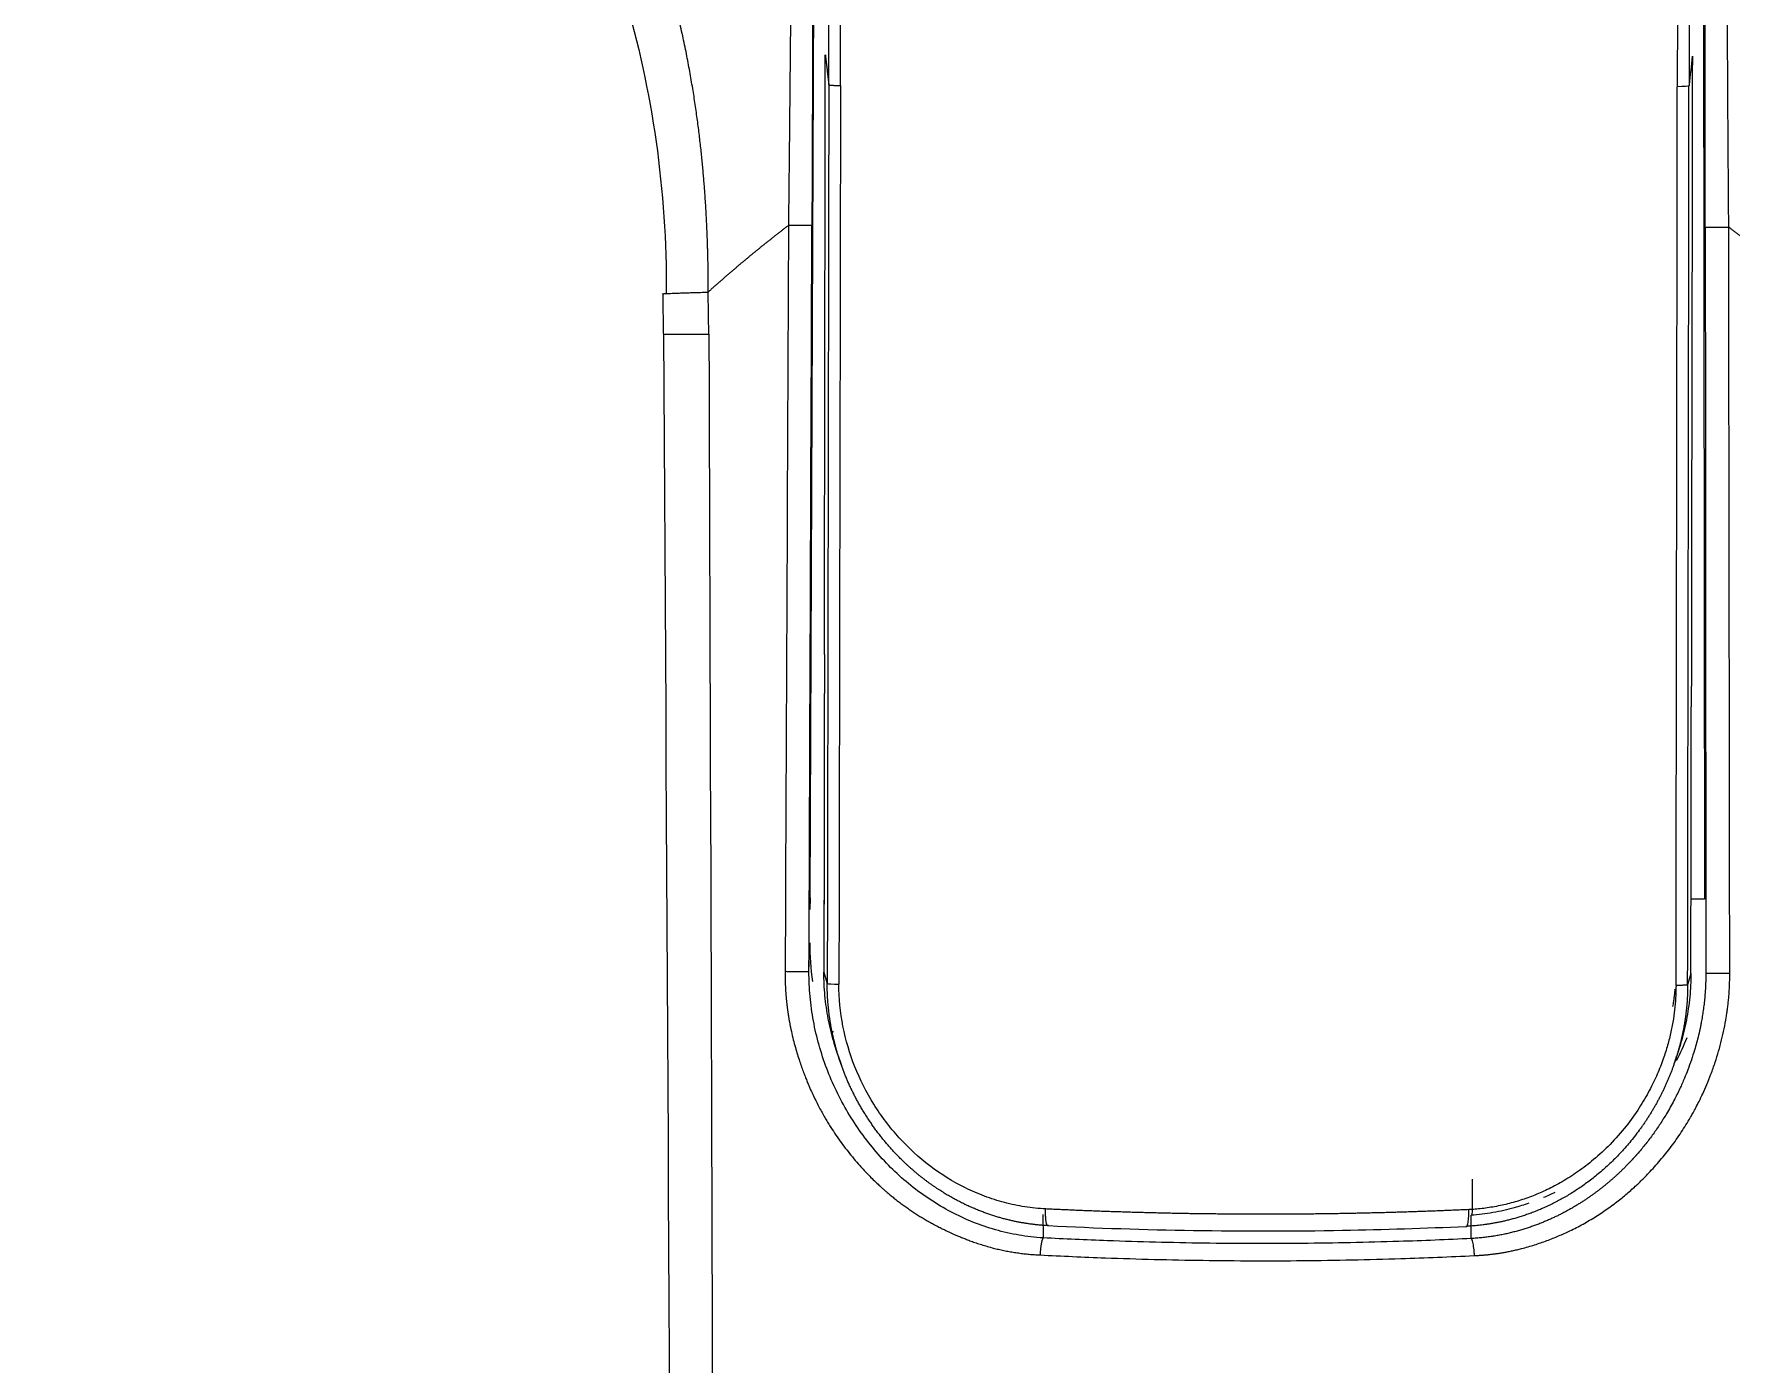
# Model space of a CAD drawing. Extents: x 16539 to 19738, y -91 to 2224.
# Drawn here: x 17531.32 to 17578.88, y 1009.35 to 1046.62 of the extents above; entities that cross this region are included whole.
import ezdxf

# ---------------------------------------------------------------- set-up
doc = ezdxf.new("R2010")
doc.units = 0
doc.header["$LTSCALE"] = 10
doc.header["$MEASUREMENT"] = 0
doc.layers.add('1', color=7, linetype='CONTINUOUS')

msp = doc.modelspace()

# ---------------------------------------------------------------- linework, layer by layer
at = {"layer": '1', "color": 7, "linetype": 'Continuous', "lineweight": 18}
for p, q in [((17553.076, 1022.422), (17553.185, 1049.601)), ((17578.113, 1049.562), (17578.137, 1022.383)), ((17553.076, 1022.422), (17553.067, 1022.088)), ((17578.137, 1022.383), (17577.762, 1022.384)), ((17553.459, 1020.395), (17553.459, 1020.295)), ((17553.459, 1020.334), (17553.545, 1020.044)), ((17553.545, 1020.044), (17553.553, 1020.019))]:
    msp.add_line(p, q, dxfattribs=at)
at = {"layer": '1', "color": 7, "linetype": 'Continuous', "lineweight": 13}
for p, q in [((17553.925, 1045.177), (17553.929, 1047.242)), ((17577.382, 1047.206), (17577.379, 1045.145)), ((17553.041, 1020.349), (17553.063, 1021.152)), ((17553.459, 1020.43), (17553.459, 1020.334)), ((17577.759, 1020.296), (17577.676, 1020.007)), ((17577.676, 1020.007), (17577.668, 1019.981)), ((17559.599, 1013.544), (17559.601, 1012.89)), ((17571.601, 1012.871), (17571.599, 1013.525))]:
    msp.add_line(p, q, dxfattribs=at)
at = {"layer": '1', "color": 7, "linetype": 'Continuous', "lineweight": 18}
for centre, start_param, end_param in [((17559.606, 1021.125), 4.709887, 4.869131), ((17571.606, 1021.106), 1.075821, 1.179976)]:
    msp.add_ellipse(centre, major_axis=(-0.011, -6.807), ratio=0.961257, start_param=start_param, end_param=end_param, dxfattribs=at)
for points, degree, knots in [([(17550.213, 1039.39), (17550.213, 1039.403), (17550.214, 1039.432), (17550.214, 1039.476), (17550.215, 1039.525), (17550.215, 1039.579), (17550.216, 1039.637), (17550.216, 1039.7), (17550.216, 1039.768), (17550.215, 1039.841), (17550.215, 1039.918), (17550.214, 1040), (17550.213, 1040.087), (17550.212, 1040.178), (17550.21, 1040.274), (17550.208, 1040.375), (17550.205, 1040.481), (17550.202, 1040.591), (17550.199, 1040.706), (17550.195, 1040.826), (17550.191, 1040.95), (17550.185, 1041.08), (17550.18, 1041.213), (17550.173, 1041.352), (17550.166, 1041.495), (17550.157, 1041.643), (17550.148, 1041.796), (17550.138, 1041.954), (17550.127, 1042.116), (17550.115, 1042.283), (17550.102, 1042.454), (17550.087, 1042.63), (17550.071, 1042.811), (17550.054, 1042.996), (17550.035, 1043.187), (17550.015, 1043.381), (17549.992, 1043.58), (17549.969, 1043.784), (17549.943, 1043.993), (17549.915, 1044.205), (17549.885, 1044.423), (17549.853, 1044.645), (17549.819, 1044.871), (17549.782, 1045.101), (17549.742, 1045.336), (17549.7, 1045.576), (17549.655, 1045.819), (17549.607, 1046.067), (17549.556, 1046.319), (17549.501, 1046.575), (17549.443, 1046.835), (17549.382, 1047.099), (17549.317, 1047.365), (17549.249, 1047.631), (17549.178, 1047.896), (17549.103, 1048.162), (17549.025, 1048.427), (17548.944, 1048.693), (17548.859, 1048.958), (17548.771, 1049.223), (17548.679, 1049.488), (17548.583, 1049.753), (17548.484, 1050.017), (17548.381, 1050.28), (17548.274, 1050.544), (17548.164, 1050.806), (17548.05, 1051.068), (17547.932, 1051.329), (17547.81, 1051.59), (17547.684, 1051.849), (17547.554, 1052.108), (17547.421, 1052.366), (17547.284, 1052.623), (17547.142, 1052.878), (17546.997, 1053.133), (17546.848, 1053.386), (17546.695, 1053.638), (17546.539, 1053.888), (17546.378, 1054.137), (17546.213, 1054.385), (17546.045, 1054.631), (17545.922, 1054.807), (17545.845, 1054.915), (17545.814, 1054.957), (17545.779, 1055.006), (17545.739, 1055.06), (17545.695, 1055.119), (17545.647, 1055.184), (17545.594, 1055.254), (17545.537, 1055.33), (17545.475, 1055.411), (17545.408, 1055.498), (17545.336, 1055.59), (17545.26, 1055.687), (17545.178, 1055.789), (17545.092, 1055.896), (17545.001, 1056.008), (17544.904, 1056.125), (17544.802, 1056.246), (17544.695, 1056.373), (17544.583, 1056.504), (17544.465, 1056.64), (17544.341, 1056.78), (17544.212, 1056.924), (17544.076, 1057.073), (17543.935, 1057.226), (17543.788, 1057.383), (17543.635, 1057.544), (17543.476, 1057.709), (17543.31, 1057.877), (17543.138, 1058.05), (17542.96, 1058.225), (17542.775, 1058.404), (17542.584, 1058.587), (17542.386, 1058.772), (17542.181, 1058.961), (17541.969, 1059.153), (17541.75, 1059.347), (17541.524, 1059.545), (17541.291, 1059.745), (17541.051, 1059.948), (17540.804, 1060.153), (17540.55, 1060.361), (17540.288, 1060.571), (17540.019, 1060.783), (17539.828, 1060.931), (17539.718, 1061.015), (17539.69, 1061.037), (17539.659, 1061.061), (17539.624, 1061.088), (17539.587, 1061.117), (17539.546, 1061.149), (17539.502, 1061.182), (17539.454, 1061.219), (17539.404, 1061.258), (17539.35, 1061.299), (17539.293, 1061.342), (17539.233, 1061.388), (17539.17, 1061.436), (17539.103, 1061.487), (17539.033, 1061.54), (17538.96, 1061.595), (17538.883, 1061.652), (17538.803, 1061.712), (17538.72, 1061.774), (17538.633, 1061.838), (17538.543, 1061.905), (17538.449, 1061.973), (17538.353, 1062.044), (17538.252, 1062.117), (17538.149, 1062.192), (17538.042, 1062.269), (17537.931, 1062.348), (17537.817, 1062.43), (17537.699, 1062.513), (17537.578, 1062.599), (17537.453, 1062.686), (17537.325, 1062.776), (17537.194, 1062.867), (17537.058, 1062.961), (17536.919, 1063.056), (17536.777, 1063.154), (17536.631, 1063.253), (17536.481, 1063.354), (17536.328, 1063.457), (17536.171, 1063.562), (17536.01, 1063.668), (17535.846, 1063.777), (17535.678, 1063.887), (17535.506, 1063.999), (17535.331, 1064.113), (17535.152, 1064.228), (17534.969, 1064.345), (17534.782, 1064.464), (17534.592, 1064.585), (17534.399, 1064.707), (17534.201, 1064.83), (17534, 1064.955), (17533.795, 1065.082), (17533.586, 1065.21), (17533.374, 1065.34), (17533.158, 1065.472), (17532.938, 1065.605), (17532.713, 1065.74), (17532.485, 1065.876), (17532.253, 1066.014), (17532.097, 1066.106), (17532.018, 1066.153)], 3, [0, 0, 0, 0, 0.001148, 0.002431, 0.00385, 0.005403, 0.007093, 0.008917, 0.010878, 0.012974, 0.015206, 0.017574, 0.02008, 0.022723, 0.025503, 0.02842, 0.031474, 0.034664, 0.03799, 0.041452, 0.04505, 0.048784, 0.052656, 0.056665, 0.060812, 0.065097, 0.06952, 0.074081, 0.078779, 0.083615, 0.088588, 0.093698, 0.098946, 0.104331, 0.109853, 0.115513, 0.121309, 0.127244, 0.133315, 0.139523, 0.145868, 0.152351, 0.15897, 0.165727, 0.17262, 0.17965, 0.186817, 0.194121, 0.201562, 0.20914, 0.216855, 0.224707, 0.232696, 0.24063, 0.248593, 0.256584, 0.264604, 0.272652, 0.280728, 0.288833, 0.296966, 0.305127, 0.313316, 0.321533, 0.329779, 0.338052, 0.346354, 0.354683, 0.363041, 0.371427, 0.379841, 0.388283, 0.396754, 0.405252, 0.413779, 0.422334, 0.430918, 0.439529, 0.44817, 0.456839, 0.465536, 0.474262, 0.475593, 0.47713, 0.478873, 0.480823, 0.482979, 0.485342, 0.487911, 0.490686, 0.493668, 0.496856, 0.500251, 0.503852, 0.507659, 0.511673, 0.515893, 0.52032, 0.524953, 0.529792, 0.534838, 0.54009, 0.545548, 0.551214, 0.557085, 0.563163, 0.569448, 0.575939, 0.582637, 0.589542, 0.596653, 0.603972, 0.611498, 0.619231, 0.627172, 0.635319, 0.643675, 0.652238, 0.661009, 0.669989, 0.679176, 0.688572, 0.698177, 0.70799, 0.718013, 0.728244, 0.729166, 0.730205, 0.731362, 0.732636, 0.734028, 0.735537, 0.737164, 0.738908, 0.74077, 0.74275, 0.744847, 0.747062, 0.749394, 0.751844, 0.754412, 0.757097, 0.759901, 0.762822, 0.765861, 0.769018, 0.772292, 0.775685, 0.779196, 0.782824, 0.786571, 0.790436, 0.794418, 0.798519, 0.802738, 0.807076, 0.811531, 0.816105, 0.820797, 0.825607, 0.830535, 0.835582, 0.840747, 0.846031, 0.851432, 0.856952, 0.86259, 0.868346, 0.874219, 0.880211, 0.88632, 0.892545, 0.898888, 0.905347, 0.911921, 0.91861, 0.925415, 0.932335, 0.939371, 0.946523, 0.953794, 0.961186, 0.968702, 0.976343, 0.984109, 0.991995, 1, 1, 1, 1]), ([(17531.319, 1065.737), (17533.811, 1064.343), (17537.298, 1061.966), (17541.572, 1058.332), (17544.329, 1055.207), (17546.506, 1051.651), (17548.457, 1046.386), (17549.056, 1042.246), (17549.042, 1039.35)], 3, [0, 0, 0, 0, 0.254325, 0.37987, 0.503975, 0.627122, 0.75046, 1, 1, 1, 1]), ([(17553.148, 1048.289), (17553.143, 1046.445), (17553.136, 1044.606), (17553.13, 1042.991), (17553.123, 1041.255)], 2, [0, 0, 0, 0.5, 0.5, 1, 1, 1]), ([(17578.161, 1041.214), (17578.16, 1042.952), (17578.16, 1044.588), (17578.159, 1046.415), (17578.16, 1048.25)], 2, [0, 0, 0, 0.5, 0.5, 1, 1, 1]), ([(17553.474, 1029.236), (17553.473, 1029.147), (17553.473, 1028.978), (17553.473, 1028.739), (17553.472, 1028.529), (17553.472, 1028.358), (17553.472, 1028.216), (17553.471, 1028.093), (17553.471, 1027.971), (17553.471, 1027.85), (17553.471, 1027.728), (17553.471, 1027.607), (17553.47, 1027.527), (17553.47, 1027.486)], 3, [0, 0, 0, 0, 0.152989, 0.289454, 0.409397, 0.512818, 0.583053, 0.653076, 0.722887, 0.792485, 0.86187, 0.931042, 1, 1, 1, 1]), ([(17577.773, 1029.116), (17577.772, 1029.067), (17577.772, 1028.97), (17577.772, 1028.826), (17577.772, 1028.686), (17577.772, 1028.549), (17577.772, 1028.421), (17577.771, 1028.303), (17577.771, 1028.194), (17577.771, 1028.086), (17577.771, 1027.979), (17577.771, 1027.875), (17577.771, 1027.805), (17577.771, 1027.771)], 3, [0, 0, 0, 0, 0.109446, 0.216363, 0.320752, 0.422614, 0.521949, 0.604662, 0.686155, 0.766431, 0.845494, 0.923349, 1, 1, 1, 1]), ([(17577.77, 1027.449), (17577.77, 1027.46), (17577.77, 1027.481), (17577.77, 1027.514), (17577.77, 1027.545), (17577.77, 1027.576), (17577.77, 1027.606), (17577.77, 1027.635), (17577.77, 1027.664), (17577.77, 1027.692), (17577.77, 1027.719), (17577.77, 1027.745), (17577.771, 1027.762), (17577.771, 1027.771)], 3, [0, 0, 0, 0, 0.102708, 0.203028, 0.300967, 0.396535, 0.489741, 0.580595, 0.669108, 0.755292, 0.839159, 0.920724, 1, 1, 1, 1]), ([(17552.373, 1020.35), (17552.373, 1020.337), (17552.372, 1020.312), (17552.372, 1020.275), (17552.372, 1020.237), (17552.372, 1020.199), (17552.373, 1020.161), (17552.373, 1020.122), (17552.374, 1020.084), (17552.375, 1020.045), (17552.377, 1020.007), (17552.378, 1019.968), (17552.38, 1019.929), (17552.382, 1019.889), (17552.384, 1019.85), (17552.386, 1019.81), (17552.389, 1019.771), (17552.392, 1019.731), (17552.395, 1019.691), (17552.398, 1019.651), (17552.402, 1019.61), (17552.405, 1019.57), (17552.409, 1019.529), (17552.414, 1019.488), (17552.418, 1019.448), (17552.423, 1019.407), (17552.428, 1019.365), (17552.433, 1019.324), (17552.439, 1019.283), (17552.445, 1019.241), (17552.451, 1019.199), (17552.457, 1019.158), (17552.463, 1019.116), (17552.47, 1019.074), (17552.477, 1019.032), (17552.485, 1018.989), (17552.492, 1018.947), (17552.5, 1018.904), (17552.508, 1018.862), (17552.517, 1018.819), (17552.526, 1018.776), (17552.548, 1018.669), (17552.586, 1018.502), (17552.643, 1018.283), (17552.701, 1018.08), (17552.76, 1017.893), (17552.818, 1017.721), (17552.874, 1017.565), (17552.928, 1017.424), (17552.978, 1017.298), (17553.025, 1017.186), (17553.08, 1017.057), (17553.147, 1016.91), (17553.227, 1016.743), (17553.308, 1016.585), (17553.387, 1016.437), (17553.465, 1016.297), (17553.542, 1016.167), (17553.616, 1016.045), (17553.712, 1015.895), (17553.832, 1015.716), (17553.981, 1015.508), (17554.136, 1015.306), (17554.297, 1015.108), (17554.448, 1014.934), (17554.588, 1014.781), (17554.714, 1014.649), (17554.843, 1014.519), (17554.948, 1014.419), (17555.029, 1014.343), (17555.089, 1014.288), (17555.158, 1014.227), (17555.237, 1014.158), (17555.326, 1014.084), (17555.426, 1014.003), (17555.532, 1013.92), (17555.642, 1013.837), (17555.752, 1013.757), (17555.864, 1013.679), (17555.977, 1013.603), (17556.092, 1013.529), (17556.208, 1013.457), (17556.325, 1013.388), (17556.443, 1013.321), (17556.563, 1013.256), (17556.684, 1013.193), (17556.779, 1013.146), (17556.851, 1013.111), (17556.902, 1013.086), (17556.964, 1013.057), (17557.036, 1013.024), (17557.118, 1012.987), (17557.211, 1012.946), (17557.315, 1012.903), (17557.429, 1012.857), (17557.555, 1012.809), (17557.692, 1012.76), (17557.841, 1012.711), (17558.002, 1012.661), (17558.137, 1012.624), (17558.244, 1012.596), (17558.317, 1012.578), (17558.39, 1012.561), (17558.464, 1012.545), (17558.538, 1012.529), (17558.612, 1012.515), (17558.687, 1012.501), (17558.762, 1012.488), (17558.836, 1012.477), (17558.912, 1012.466), (17558.987, 1012.456), (17559.062, 1012.447), (17559.138, 1012.439), (17559.213, 1012.431), (17559.289, 1012.425), (17559.365, 1012.42), (17559.441, 1012.415), (17559.492, 1012.413), (17559.517, 1012.412)], 3, [0, 0, 0, 0, 0.00314, 0.006295, 0.009464, 0.012647, 0.015845, 0.019057, 0.022284, 0.025525, 0.02878, 0.032049, 0.035333, 0.038631, 0.041943, 0.04527, 0.048611, 0.051966, 0.055335, 0.058718, 0.062116, 0.065527, 0.068953, 0.072392, 0.075846, 0.079314, 0.082796, 0.086291, 0.089801, 0.093324, 0.096862, 0.100413, 0.103978, 0.107557, 0.111149, 0.114756, 0.118376, 0.12201, 0.125657, 0.129319, 0.132994, 0.136683, 0.157019, 0.176088, 0.193894, 0.210437, 0.225719, 0.239742, 0.252504, 0.264006, 0.274248, 0.283231, 0.299656, 0.315371, 0.330375, 0.344669, 0.358252, 0.371123, 0.383283, 0.394731, 0.416553, 0.438374, 0.460194, 0.482012, 0.503829, 0.519419, 0.535064, 0.550766, 0.566525, 0.572453, 0.579394, 0.587349, 0.596319, 0.606303, 0.617304, 0.62932, 0.641054, 0.652784, 0.664511, 0.676233, 0.68795, 0.699663, 0.711372, 0.723075, 0.734775, 0.74647, 0.758161, 0.762139, 0.76706, 0.772923, 0.779729, 0.78748, 0.796174, 0.805814, 0.8164, 0.827932, 0.840412, 0.85384, 0.868218, 0.883546, 0.889994, 0.896445, 0.902899, 0.909355, 0.915815, 0.922277, 0.928743, 0.935211, 0.941683, 0.948156, 0.954632, 0.96111, 0.967589, 0.97407, 0.980551, 0.987034, 0.993517, 1, 1, 1, 1]), ([(17559.601, 1012.89), (17559.375, 1012.902), (17559.15, 1012.928), (17558.705, 1013.003), (17558.485, 1013.053), (17558.052, 1013.177), (17557.84, 1013.25), (17557.423, 1013.418), (17557.219, 1013.513), (17556.623, 1013.827), (17556.247, 1014.076), (17555.546, 1014.641), (17555.222, 1014.956), (17554.631, 1015.642), (17554.366, 1016.012), (17553.901, 1016.796), (17553.701, 1017.209), (17553.376, 1018.068), (17553.251, 1018.514), (17553.124, 1019.195), (17553.093, 1019.425), (17553.051, 1019.886), (17553.04, 1020.117), (17553.041, 1020.349)], 3, [0, 0, 0, 0, 0.0625, 0.0625, 0.125, 0.125, 0.1875, 0.1875, 0.25, 0.25, 0.375, 0.375, 0.5, 0.5, 0.625, 0.625, 0.75, 0.75, 0.875, 0.875, 0.9375, 0.9375, 1, 1, 1, 1]), ([(17553.879, 1017.94), (17553.826, 1018.088), (17553.778, 1018.238), (17553.704, 1018.494), (17553.677, 1018.6), (17553.639, 1018.76), (17553.626, 1018.813), (17553.603, 1018.921), (17553.593, 1018.974), (17553.541, 1019.243), (17553.511, 1019.46), (17553.469, 1019.895), (17553.459, 1020.114), (17553.459, 1020.334)], 3, [0, 0, 0, 0, 0.195171, 0.195171, 0.329309, 0.329309, 0.396378, 0.396378, 0.463447, 0.463447, 0.731724, 0.731724, 1, 1, 1, 1]), ([(17578.178, 1020.31), (17578.178, 1020.297), (17578.178, 1020.269), (17578.178, 1020.226), (17578.177, 1020.177), (17578.176, 1020.124), (17578.174, 1020.066), (17578.172, 1020.003), (17578.169, 1019.935), (17578.165, 1019.862), (17578.16, 1019.784), (17578.154, 1019.702), (17578.143, 1019.586), (17578.128, 1019.44), (17578.105, 1019.266), (17578.079, 1019.096), (17578.053, 1018.95), (17578.019, 1018.772), (17577.961, 1018.513), (17577.851, 1018.101), (17577.715, 1017.701), (17577.571, 1017.343), (17577.443, 1017.055), (17577.278, 1016.722), (17577.093, 1016.391), (17576.896, 1016.078), (17576.703, 1015.797), (17576.498, 1015.526), (17576.35, 1015.347), (17576.269, 1015.254), (17576.258, 1015.242), (17576.247, 1015.229), (17576.236, 1015.216), (17576.224, 1015.202), (17576.212, 1015.189), (17576.199, 1015.175), (17576.186, 1015.16), (17576.173, 1015.145), (17576.159, 1015.13), (17576.145, 1015.115), (17576.131, 1015.099), (17576.116, 1015.083), (17576.101, 1015.067), (17576.085, 1015.05), (17576.069, 1015.033), (17576.053, 1015.015), (17576.036, 1014.998), (17576.019, 1014.98), (17576.001, 1014.961), (17575.983, 1014.943), (17575.965, 1014.924), (17575.946, 1014.905), (17575.927, 1014.885), (17575.907, 1014.865), (17575.887, 1014.845), (17575.866, 1014.825), (17575.845, 1014.805), (17575.824, 1014.784), (17575.802, 1014.763), (17575.78, 1014.741), (17575.757, 1014.72), (17575.734, 1014.698), (17575.71, 1014.676), (17575.686, 1014.653), (17575.661, 1014.631), (17575.636, 1014.608), (17575.611, 1014.585), (17575.585, 1014.562), (17575.558, 1014.539), (17575.531, 1014.515), (17575.504, 1014.491), (17575.476, 1014.467), (17575.447, 1014.443), (17575.418, 1014.419), (17575.389, 1014.394), (17575.359, 1014.37), (17575.328, 1014.345), (17575.297, 1014.32), (17575.265, 1014.295), (17575.233, 1014.27), (17575.201, 1014.244), (17575.167, 1014.219), (17575.134, 1014.193), (17575.099, 1014.168), (17575.065, 1014.142), (17575.029, 1014.116), (17574.993, 1014.09), (17574.957, 1014.064), (17574.92, 1014.038), (17574.882, 1014.012), (17574.844, 1013.986), (17574.805, 1013.96), (17574.765, 1013.934), (17574.725, 1013.908), (17574.685, 1013.882), (17574.643, 1013.856), (17574.602, 1013.83), (17574.559, 1013.804), (17574.516, 1013.778), (17574.473, 1013.752), (17574.428, 1013.726), (17574.383, 1013.7), (17574.338, 1013.675), (17574.292, 1013.649), (17574.245, 1013.624), (17574.197, 1013.599), (17574.149, 1013.573), (17574.1, 1013.549), (17574.051, 1013.524), (17574.001, 1013.499), (17573.95, 1013.475), (17573.899, 1013.451), (17573.847, 1013.427), (17573.794, 1013.403), (17573.741, 1013.38), (17573.687, 1013.357), (17573.632, 1013.334), (17573.577, 1013.311), (17573.521, 1013.289), (17573.464, 1013.267), (17573.406, 1013.246), (17573.348, 1013.225), (17573.289, 1013.204), (17573.23, 1013.184), (17573.17, 1013.164), (17573.109, 1013.144), (17573.048, 1013.125), (17572.985, 1013.107), (17572.922, 1013.089), (17572.859, 1013.072), (17572.795, 1013.055), (17572.73, 1013.038), (17572.664, 1013.023), (17572.598, 1013.007), (17572.531, 1012.993), (17572.463, 1012.979), (17572.395, 1012.966), (17572.326, 1012.953), (17572.256, 1012.942), (17572.186, 1012.931), (17572.115, 1012.92), (17572.043, 1012.911), (17571.971, 1012.902), (17571.898, 1012.894), (17571.825, 1012.887), (17571.751, 1012.881), (17571.676, 1012.875), (17571.626, 1012.872), (17571.601, 1012.871)], 3, [0, 0, 0, 0, 0.003476, 0.007394, 0.011753, 0.016555, 0.021799, 0.027485, 0.033613, 0.040184, 0.047197, 0.054653, 0.062551, 0.07862, 0.094408, 0.109915, 0.125142, 0.134749, 0.158814, 0.197345, 0.250352, 0.273915, 0.302656, 0.336576, 0.375676, 0.407008, 0.438339, 0.469667, 0.500992, 0.502457, 0.50397, 0.505528, 0.507133, 0.508785, 0.510483, 0.512228, 0.514019, 0.515857, 0.517741, 0.519671, 0.521648, 0.523672, 0.525742, 0.527858, 0.530021, 0.532231, 0.534486, 0.536789, 0.539137, 0.541532, 0.543974, 0.546462, 0.548996, 0.551577, 0.554204, 0.556878, 0.559598, 0.562365, 0.565178, 0.568037, 0.570943, 0.573895, 0.576894, 0.579939, 0.58303, 0.586168, 0.589352, 0.592583, 0.595859, 0.599183, 0.602552, 0.605968, 0.60943, 0.612939, 0.616494, 0.620095, 0.623742, 0.627436, 0.631175, 0.634961, 0.638793, 0.642671, 0.646596, 0.650566, 0.654583, 0.658645, 0.662754, 0.666908, 0.671109, 0.675356, 0.679648, 0.683987, 0.688372, 0.692802, 0.697279, 0.701801, 0.706369, 0.710984, 0.715644, 0.72035, 0.725102, 0.729899, 0.734743, 0.739633, 0.744568, 0.74955, 0.754577, 0.759651, 0.76477, 0.769935, 0.775146, 0.780403, 0.785706, 0.791054, 0.796447, 0.801887, 0.807372, 0.812902, 0.818478, 0.824099, 0.829766, 0.835479, 0.841236, 0.84704, 0.852889, 0.858783, 0.864723, 0.870708, 0.87674, 0.882816, 0.888939, 0.895108, 0.901322, 0.907583, 0.91389, 0.920243, 0.926642, 0.933086, 0.939576, 0.946111, 0.952691, 0.959316, 0.965986, 0.9727, 0.979459, 0.986262, 0.993109, 1, 1, 1, 1]), ([(17571.685, 1012.393), (17571.697, 1012.394), (17571.722, 1012.395), (17571.759, 1012.396), (17571.798, 1012.398), (17571.838, 1012.401), (17571.88, 1012.404), (17571.922, 1012.407), (17571.966, 1012.41), (17572.011, 1012.414), (17572.057, 1012.419), (17572.104, 1012.424), (17572.153, 1012.429), (17572.202, 1012.435), (17572.253, 1012.442), (17572.305, 1012.449), (17572.358, 1012.456), (17572.413, 1012.465), (17572.468, 1012.474), (17572.524, 1012.484), (17572.582, 1012.494), (17572.641, 1012.505), (17572.7, 1012.517), (17572.761, 1012.53), (17572.823, 1012.544), (17572.886, 1012.558), (17572.95, 1012.574), (17573.054, 1012.6), (17573.197, 1012.639), (17573.376, 1012.693), (17573.551, 1012.751), (17573.722, 1012.812), (17573.889, 1012.876), (17574.052, 1012.944), (17574.211, 1013.013), (17574.378, 1013.091), (17574.554, 1013.179), (17574.738, 1013.277), (17574.92, 1013.381), (17575.098, 1013.49), (17575.273, 1013.604), (17575.445, 1013.722), (17575.656, 1013.876), (17575.902, 1014.07), (17576.103, 1014.246), (17576.237, 1014.37), (17576.317, 1014.444), (17576.422, 1014.547), (17576.553, 1014.679), (17576.703, 1014.838), (17576.861, 1015.016), (17577.018, 1015.204), (17577.169, 1015.397), (17577.315, 1015.594), (17577.455, 1015.796), (17577.589, 1016.001), (17577.689, 1016.166), (17577.766, 1016.297), (17577.826, 1016.404), (17577.903, 1016.547), (17577.995, 1016.725), (17578.098, 1016.941), (17578.21, 1017.195), (17578.328, 1017.488), (17578.439, 1017.801), (17578.538, 1018.12), (17578.622, 1018.434), (17578.694, 1018.75), (17578.737, 1018.983), (17578.761, 1019.132), (17578.771, 1019.195), (17578.78, 1019.26), (17578.789, 1019.326), (17578.797, 1019.393), (17578.805, 1019.462), (17578.812, 1019.532), (17578.819, 1019.604), (17578.825, 1019.677), (17578.831, 1019.751), (17578.836, 1019.827), (17578.84, 1019.904), (17578.843, 1019.982), (17578.846, 1020.062), (17578.847, 1020.143), (17578.848, 1020.225), (17578.848, 1020.281), (17578.848, 1020.308)], 3, [0, 0, 0, 0, 0.003108, 0.006321, 0.00964, 0.013064, 0.016594, 0.020229, 0.02397, 0.027815, 0.031767, 0.035823, 0.039985, 0.044252, 0.048624, 0.053101, 0.057684, 0.062371, 0.067163, 0.072059, 0.07706, 0.082166, 0.087375, 0.092689, 0.098106, 0.103627, 0.109252, 0.11498, 0.131246, 0.147281, 0.163087, 0.178666, 0.194018, 0.209145, 0.224046, 0.238722, 0.256716, 0.274702, 0.292681, 0.310654, 0.328622, 0.346586, 0.364545, 0.395904, 0.427357, 0.43344, 0.442813, 0.455474, 0.471422, 0.490654, 0.511616, 0.532572, 0.553522, 0.574466, 0.595404, 0.616337, 0.637265, 0.644539, 0.655061, 0.66883, 0.685845, 0.706104, 0.729606, 0.756349, 0.786337, 0.813662, 0.840965, 0.868248, 0.895518, 0.900794, 0.906179, 0.911673, 0.917276, 0.922988, 0.928809, 0.934739, 0.940778, 0.946925, 0.953181, 0.959546, 0.966018, 0.972599, 0.979288, 0.986084, 0.992988, 1, 1, 1, 1]), ([(17577.759, 1020.296), (17577.759, 1020.076), (17577.748, 1019.857), (17577.705, 1019.424), (17577.674, 1019.209), (17577.592, 1018.782), (17577.541, 1018.571), (17577.466, 1018.309), (17577.45, 1018.257), (17577.417, 1018.152), (17577.4, 1018.1), (17577.375, 1018.024), (17577.366, 1017.999), (17577.357, 1017.974)], 3, [0, 0, 0, 0, 0.276243, 0.276243, 0.552486, 0.552486, 0.828729, 0.828729, 0.89779, 0.89779, 0.966851, 0.966851, 1, 1, 1, 1]), ([(17559.752, 1013.232), (17559.738, 1013.232), (17559.711, 1013.233), (17559.67, 1013.236), (17559.629, 1013.239), (17559.587, 1013.241), (17559.545, 1013.245), (17559.502, 1013.248), (17559.459, 1013.252), (17559.416, 1013.257), (17559.371, 1013.262), (17559.327, 1013.267), (17559.282, 1013.272), (17559.236, 1013.278), (17559.19, 1013.285), (17559.143, 1013.292), (17559.096, 1013.299), (17559.049, 1013.307), (17559.001, 1013.315), (17558.952, 1013.324), (17558.903, 1013.333), (17558.854, 1013.343), (17558.804, 1013.353), (17558.754, 1013.364), (17558.703, 1013.376), (17558.651, 1013.388), (17558.599, 1013.401), (17558.547, 1013.414), (17558.494, 1013.428), (17558.441, 1013.442), (17558.387, 1013.458), (17558.333, 1013.473), (17558.278, 1013.49), (17558.223, 1013.507), (17558.167, 1013.525), (17558.111, 1013.544), (17558.055, 1013.563), (17557.998, 1013.583), (17557.941, 1013.604), (17557.883, 1013.626), (17557.825, 1013.649), (17557.767, 1013.672), (17557.708, 1013.696), (17557.649, 1013.721), (17557.59, 1013.747), (17557.53, 1013.773), (17557.47, 1013.801), (17557.41, 1013.829), (17557.35, 1013.859), (17557.289, 1013.889), (17557.228, 1013.92), (17557.167, 1013.953), (17557.106, 1013.986), (17557.045, 1014.02), (17556.983, 1014.055), (17556.921, 1014.091), (17556.86, 1014.128), (17556.798, 1014.166), (17556.736, 1014.205), (17556.674, 1014.245), (17556.611, 1014.286), (17556.549, 1014.329), (17556.487, 1014.372), (17556.425, 1014.416), (17556.363, 1014.462), (17556.3, 1014.508), (17556.238, 1014.556), (17556.176, 1014.605), (17556.114, 1014.654), (17556.052, 1014.705), (17555.991, 1014.757), (17555.929, 1014.811), (17555.868, 1014.865), (17555.806, 1014.921), (17555.745, 1014.977), (17555.685, 1015.035), (17555.612, 1015.106), (17555.529, 1015.189), (17555.437, 1015.286), (17555.347, 1015.384), (17555.26, 1015.483), (17555.175, 1015.582), (17555.093, 1015.683), (17555.013, 1015.784), (17554.936, 1015.886), (17554.861, 1015.989), (17554.789, 1016.092), (17554.719, 1016.195), (17554.651, 1016.299), (17554.586, 1016.403), (17554.523, 1016.507), (17554.462, 1016.612), (17554.404, 1016.716), (17554.348, 1016.821), (17554.294, 1016.925), (17554.243, 1017.029), (17554.193, 1017.133), (17554.146, 1017.237), (17554.101, 1017.341), (17554.058, 1017.444), (17554.018, 1017.547), (17553.979, 1017.65), (17553.942, 1017.752), (17553.907, 1017.853), (17553.874, 1017.954), (17553.843, 1018.054), (17553.814, 1018.153), (17553.787, 1018.252), (17553.761, 1018.349), (17553.737, 1018.446), (17553.715, 1018.542), (17553.695, 1018.637), (17553.676, 1018.73), (17553.658, 1018.823), (17553.642, 1018.915), (17553.628, 1019.005), (17553.615, 1019.095), (17553.603, 1019.183), (17553.593, 1019.271), (17553.584, 1019.357), (17553.576, 1019.443), (17553.569, 1019.528), (17553.564, 1019.612), (17553.559, 1019.695), (17553.556, 1019.777), (17553.554, 1019.858), (17553.553, 1019.939), (17553.553, 1019.992), (17553.553, 1020.019)], 3, [0, 0, 0, 0, 0.004005, 0.00806, 0.012166, 0.016322, 0.020528, 0.024786, 0.029095, 0.033455, 0.037867, 0.042331, 0.046848, 0.051417, 0.05604, 0.060716, 0.065447, 0.070232, 0.075073, 0.079969, 0.084922, 0.089932, 0.095, 0.100127, 0.105314, 0.11056, 0.115868, 0.121239, 0.126672, 0.132169, 0.137729, 0.143352, 0.149039, 0.154788, 0.160601, 0.166477, 0.172416, 0.178418, 0.184482, 0.19061, 0.196799, 0.203051, 0.209366, 0.215742, 0.22218, 0.228679, 0.235239, 0.241861, 0.248543, 0.255286, 0.26209, 0.268954, 0.275879, 0.282865, 0.289913, 0.297021, 0.30419, 0.311421, 0.318712, 0.326065, 0.333479, 0.340954, 0.34849, 0.356087, 0.363745, 0.371464, 0.379244, 0.387084, 0.394985, 0.402946, 0.410967, 0.419048, 0.427189, 0.435389, 0.443649, 0.451968, 0.460346, 0.473695, 0.486946, 0.500099, 0.513153, 0.526106, 0.538958, 0.551708, 0.564354, 0.576895, 0.589331, 0.601661, 0.613883, 0.625997, 0.638001, 0.649895, 0.661679, 0.67335, 0.684909, 0.696354, 0.707686, 0.718904, 0.730006, 0.740994, 0.751866, 0.762622, 0.773261, 0.783781, 0.79418, 0.804457, 0.814609, 0.824635, 0.834535, 0.844306, 0.853947, 0.863458, 0.872836, 0.882082, 0.891197, 0.900187, 0.909057, 0.917812, 0.926457, 0.934997, 0.943436, 0.951778, 0.960027, 0.968187, 0.976262, 0.984253, 0.992165, 1, 1, 1, 1]), ([(17559.675, 1013.7), (17559.48, 1013.71), (17559.285, 1013.729), (17558.899, 1013.79), (17558.708, 1013.83), (17558.33, 1013.93), (17558.144, 1013.99), (17557.779, 1014.127), (17557.6, 1014.205), (17557.076, 1014.463), (17556.744, 1014.67), (17556.122, 1015.142), (17555.833, 1015.407), (17555.438, 1015.841), (17555.313, 1015.992), (17555.076, 1016.304), (17554.965, 1016.466), (17554.652, 1016.966), (17554.474, 1017.318), (17554.182, 1018.051), (17554.07, 1018.431), (17553.918, 1019.207), (17553.88, 1019.603), (17553.88, 1019.997)], 3, [0, 0, 0, 0, 0.0625, 0.0625, 0.125, 0.125, 0.1875, 0.1875, 0.25, 0.25, 0.375, 0.375, 0.5, 0.5, 0.5625, 0.5625, 0.625, 0.625, 0.75, 0.75, 0.875, 0.875, 1, 1, 1, 1]), ([(17577.668, 1019.981), (17577.668, 1019.968), (17577.668, 1019.94), (17577.668, 1019.899), (17577.667, 1019.858), (17577.666, 1019.817), (17577.665, 1019.776), (17577.664, 1019.734), (17577.662, 1019.693), (17577.66, 1019.652), (17577.658, 1019.611), (17577.655, 1019.569), (17577.653, 1019.528), (17577.65, 1019.486), (17577.647, 1019.445), (17577.643, 1019.403), (17577.639, 1019.362), (17577.635, 1019.32), (17577.631, 1019.279), (17577.626, 1019.237), (17577.621, 1019.195), (17577.616, 1019.153), (17577.611, 1019.111), (17577.605, 1019.069), (17577.599, 1019.027), (17577.592, 1018.985), (17577.586, 1018.943), (17577.579, 1018.901), (17577.572, 1018.858), (17577.564, 1018.816), (17577.557, 1018.773), (17577.548, 1018.731), (17577.54, 1018.688), (17577.531, 1018.645), (17577.522, 1018.602), (17577.513, 1018.559), (17577.504, 1018.516), (17577.494, 1018.473), (17577.483, 1018.43), (17577.473, 1018.387), (17577.462, 1018.344), (17577.451, 1018.3), (17577.44, 1018.257), (17577.428, 1018.213), (17577.416, 1018.17), (17577.404, 1018.126), (17577.391, 1018.083), (17577.378, 1018.039), (17577.365, 1017.996), (17577.351, 1017.952), (17577.337, 1017.908), (17577.323, 1017.865), (17577.308, 1017.821), (17577.293, 1017.777), (17577.278, 1017.734), (17577.263, 1017.69), (17577.247, 1017.646), (17577.23, 1017.603), (17577.214, 1017.559), (17577.197, 1017.515), (17577.18, 1017.472), (17577.162, 1017.428), (17577.145, 1017.385), (17577.126, 1017.341), (17577.108, 1017.298), (17577.089, 1017.254), (17577.07, 1017.211), (17577.05, 1017.168), (17577.031, 1017.124), (17577.01, 1017.081), (17576.99, 1017.038), (17576.969, 1016.995), (17576.948, 1016.952), (17576.927, 1016.909), (17576.905, 1016.866), (17576.883, 1016.823), (17576.86, 1016.781), (17576.837, 1016.738), (17576.814, 1016.695), (17576.791, 1016.653), (17576.767, 1016.61), (17576.743, 1016.568), (17576.718, 1016.526), (17576.694, 1016.484), (17576.669, 1016.442), (17576.643, 1016.4), (17576.617, 1016.358), (17576.591, 1016.317), (17576.565, 1016.275), (17576.538, 1016.234), (17576.511, 1016.192), (17576.484, 1016.151), (17576.456, 1016.11), (17576.428, 1016.069), (17576.4, 1016.029), (17576.371, 1015.988), (17576.342, 1015.947), (17576.28, 1015.862), (17576.182, 1015.734), (17576.048, 1015.567), (17575.911, 1015.407), (17575.771, 1015.254), (17575.63, 1015.109), (17575.487, 1014.97), (17575.344, 1014.838), (17575.199, 1014.713), (17575.054, 1014.594), (17574.91, 1014.482), (17574.765, 1014.375), (17574.62, 1014.275), (17574.477, 1014.181), (17574.334, 1014.093), (17574.192, 1014.01), (17574.052, 1013.933), (17573.913, 1013.861), (17573.776, 1013.794), (17573.641, 1013.733), (17573.508, 1013.675), (17573.377, 1013.623), (17573.249, 1013.574), (17573.123, 1013.53), (17573, 1013.489), (17572.88, 1013.453), (17572.763, 1013.419), (17572.648, 1013.389), (17572.538, 1013.362), (17572.43, 1013.338), (17572.325, 1013.317), (17572.224, 1013.298), (17572.125, 1013.281), (17572.03, 1013.267), (17571.938, 1013.254), (17571.849, 1013.244), (17571.764, 1013.235), (17571.681, 1013.228), (17571.602, 1013.222), (17571.526, 1013.217), (17571.476, 1013.214), (17571.452, 1013.213)], 3, [0, 0, 0, 0, 0.004039, 0.00808, 0.012121, 0.016165, 0.020211, 0.02426, 0.028312, 0.032367, 0.036427, 0.040491, 0.04456, 0.048634, 0.052714, 0.056801, 0.060894, 0.064995, 0.069103, 0.07322, 0.077345, 0.08148, 0.085624, 0.089778, 0.093943, 0.098119, 0.102306, 0.106506, 0.110718, 0.114943, 0.119182, 0.123435, 0.127702, 0.131983, 0.136278, 0.140588, 0.14491, 0.149247, 0.153596, 0.157959, 0.162335, 0.166724, 0.171125, 0.175539, 0.179966, 0.184405, 0.188855, 0.193318, 0.197792, 0.202278, 0.206776, 0.211284, 0.215804, 0.220334, 0.224875, 0.229427, 0.233989, 0.238561, 0.243144, 0.247736, 0.252338, 0.25695, 0.261571, 0.266202, 0.270843, 0.275493, 0.280153, 0.284822, 0.2895, 0.294188, 0.298885, 0.303592, 0.308308, 0.313032, 0.317766, 0.322509, 0.327261, 0.332022, 0.336792, 0.34157, 0.346358, 0.351154, 0.355958, 0.360772, 0.365593, 0.370423, 0.375262, 0.380108, 0.384963, 0.389827, 0.394698, 0.399577, 0.404464, 0.409359, 0.414262, 0.419173, 0.424091, 0.429017, 0.450574, 0.471775, 0.492617, 0.513095, 0.533206, 0.552947, 0.572315, 0.591306, 0.60992, 0.628153, 0.646005, 0.663475, 0.680562, 0.697267, 0.713589, 0.729531, 0.745093, 0.760276, 0.775081, 0.789505, 0.803546, 0.817203, 0.830475, 0.843361, 0.855861, 0.867975, 0.879705, 0.891054, 0.90203, 0.912643, 0.9229, 0.932809, 0.942375, 0.951602, 0.960493, 0.969053, 0.977282, 0.985182, 0.992755, 1, 1, 1, 1]), ([(17577.342, 1019.96), (17577.342, 1019.869), (17577.338, 1019.67), (17577.314, 1019.357), (17577.27, 1019.016), (17577.202, 1018.657), (17577.108, 1018.282), (17576.982, 1017.886), (17576.815, 1017.461), (17576.595, 1017.003), (17576.306, 1016.51), (17575.941, 1016), (17575.513, 1015.513), (17575.054, 1015.088), (17574.601, 1014.741), (17574.163, 1014.462), (17573.746, 1014.242), (17573.34, 1014.065), (17572.934, 1013.923), (17572.521, 1013.812), (17572.112, 1013.734), (17571.782, 1013.696), (17571.591, 1013.684), (17571.531, 1013.681)], 3, [0, 0, 0, 0, 0.028951, 0.063014, 0.09946, 0.13807, 0.178545, 0.221636, 0.269665, 0.323222, 0.383157, 0.450942, 0.522892, 0.590137, 0.650681, 0.705815, 0.756161, 0.801951, 0.847738, 0.893816, 0.938906, 0.981063, 1, 1, 1, 1]), ([(17577.255, 1019.377), (17577.255, 1019.377), (17577.259, 1019.4), (17577.267, 1019.446), (17577.277, 1019.511), (17577.286, 1019.571), (17577.293, 1019.624), (17577.299, 1019.672), (17577.306, 1019.726), (17577.311, 1019.788), (17577.315, 1019.836), (17577.317, 1019.859)], 3, [0, 0, 0, 0, 0.000036, 0.147999, 0.283821, 0.407499, 0.519032, 0.618419, 0.70566, 0.853654, 1, 1, 1, 1]), ([(17573.221, 1013.861), (17573.085, 1013.813), (17572.947, 1013.77), (17572.613, 1013.677), (17572.414, 1013.633), (17572.011, 1013.563), (17571.807, 1013.539), (17571.599, 1013.525)], 3, [0, 0, 0, 0, 0.262775, 0.262775, 0.631387, 0.631387, 1, 1, 1, 1]), ([(17559.752, 1013.232), (17561.095, 1013.165), (17563.843, 1013.076), (17567.771, 1013.079), (17570.31, 1013.16), (17571.452, 1013.213)], 3, [0, 0, 0, 0, 0.348326, 0.703911, 1, 1, 1, 1]), ([(17559.517, 1012.412), (17560.125, 1012.381), (17561.642, 1012.313), (17564.101, 1012.25), (17566.871, 1012.243), (17569.409, 1012.295), (17571.004, 1012.36), (17571.685, 1012.393)], 3, [0, 0, 0, 0, 0.151395, 0.376046, 0.604716, 0.830236, 1, 1, 1, 1])]:
    msp.add_open_spline(points, degree=degree, knots=knots, dxfattribs=at)
at = {"layer": '1', "color": 7, "linetype": 'Continuous', "lineweight": 13}
for points, knots in [([(17552.534, 1048.231), (17552.528, 1047.653), (17552.523, 1047.074), (17552.512, 1045.913), (17552.507, 1045.332), (17552.496, 1044.169), (17552.49, 1043.587), (17552.481, 1042.713), (17552.478, 1042.422), (17552.472, 1041.839), (17552.469, 1041.548), (17552.467, 1041.256)], [0, 0, 0, 0, 0.25, 0.25, 0.5, 0.5, 0.75, 0.75, 0.875, 0.875, 1, 1, 1, 1]), ([(17578.82, 1041.213), (17578.818, 1041.475), (17578.815, 1042.041), (17578.808, 1042.934), (17578.801, 1043.919), (17578.795, 1044.985), (17578.788, 1046.138), (17578.781, 1047.216), (17578.777, 1047.911), (17578.776, 1048.19)], [0, 0, 0, 0, 0.112182, 0.242448, 0.38328, 0.535257, 0.699969, 0.879358, 1, 1, 1, 1]), ([(17553.597, 1045.2), (17553.599, 1045.198), (17553.608, 1045.195), (17553.641, 1045.19), (17553.664, 1045.188), (17553.722, 1045.184), (17553.757, 1045.182), (17553.835, 1045.179), (17553.879, 1045.178), (17553.925, 1045.177)], [0, 0, 0, 0, 0.25, 0.25, 0.5, 0.5, 0.75, 0.75, 1, 1, 1, 1]), ([(17552.466, 1041.256), (17552.442, 1041.238), (17552.394, 1041.201), (17552.321, 1041.145), (17552.249, 1041.09), (17552.176, 1041.033), (17552.104, 1040.977), (17552.031, 1040.92), (17551.959, 1040.863), (17551.886, 1040.805), (17551.814, 1040.748), (17551.741, 1040.689), (17551.668, 1040.631), (17551.596, 1040.572), (17551.523, 1040.513), (17551.45, 1040.453), (17551.378, 1040.394), (17551.305, 1040.333), (17551.232, 1040.273), (17551.16, 1040.212), (17551.087, 1040.151), (17551.014, 1040.089), (17550.941, 1040.027), (17550.869, 1039.965), (17550.796, 1039.903), (17550.723, 1039.84), (17550.65, 1039.777), (17550.577, 1039.713), (17550.504, 1039.649), (17550.431, 1039.585), (17550.359, 1039.52), (17550.286, 1039.455), (17550.237, 1039.412), (17550.213, 1039.39)], [0, 0, 0, 0, 0.030997, 0.062076, 0.093237, 0.12448, 0.155805, 0.187213, 0.218703, 0.250277, 0.281935, 0.313676, 0.345501, 0.37741, 0.409404, 0.441482, 0.473645, 0.505893, 0.538227, 0.570647, 0.603152, 0.635743, 0.668421, 0.701185, 0.734037, 0.766975, 0.800001, 0.833114, 0.866315, 0.899603, 0.93298, 0.966446, 1, 1, 1, 1]), ([(17553.123, 1041.255), (17553.123, 1041.255), (17553.118, 1041.255), (17553.1, 1041.255), (17553.086, 1041.255), (17553.05, 1041.254), (17553.027, 1041.254), (17552.976, 1041.254), (17552.947, 1041.254), (17552.883, 1041.254), (17552.849, 1041.255), (17552.776, 1041.255), (17552.738, 1041.255), (17552.66, 1041.255), (17552.621, 1041.255), (17552.542, 1041.256), (17552.504, 1041.256), (17552.466, 1041.256)], [0, 0, 0, 0, 0.125, 0.125, 0.25, 0.25, 0.375, 0.375, 0.5, 0.5, 0.625, 0.625, 0.75, 0.75, 0.875, 0.875, 1, 1, 1, 1]), ([(17578.161, 1041.214), (17578.162, 1041.214), (17578.167, 1041.214), (17578.189, 1041.213), (17578.204, 1041.213), (17578.243, 1041.213), (17578.266, 1041.213), (17578.316, 1041.213), (17578.342, 1041.213), (17578.4, 1041.213), (17578.43, 1041.212), (17578.499, 1041.212), (17578.536, 1041.212), (17578.615, 1041.212), (17578.656, 1041.212), (17578.739, 1041.213), (17578.78, 1041.213), (17578.82, 1041.213)], [0, 0, 0, 0, 0.125, 0.125, 0.25, 0.25, 0.375, 0.375, 0.5, 0.5, 0.625, 0.625, 0.75, 0.75, 0.875, 0.875, 1, 1, 1, 1]), ([(17581.065, 1039.342), (17581.041, 1039.364), (17580.993, 1039.407), (17580.92, 1039.472), (17580.847, 1039.537), (17580.775, 1039.601), (17580.702, 1039.665), (17580.63, 1039.729), (17580.557, 1039.792), (17580.485, 1039.855), (17580.412, 1039.918), (17580.34, 1039.98), (17580.267, 1040.042), (17580.195, 1040.104), (17580.123, 1040.165), (17580.05, 1040.226), (17579.978, 1040.287), (17579.905, 1040.347), (17579.833, 1040.407), (17579.76, 1040.467), (17579.688, 1040.527), (17579.616, 1040.586), (17579.543, 1040.644), (17579.471, 1040.703), (17579.398, 1040.761), (17579.326, 1040.818), (17579.254, 1040.876), (17579.181, 1040.933), (17579.109, 1040.989), (17579.037, 1041.046), (17578.965, 1041.102), (17578.892, 1041.157), (17578.844, 1041.194), (17578.82, 1041.213)], [0, 0, 0, 0, 0.033524, 0.066961, 0.100312, 0.133577, 0.166756, 0.199849, 0.232856, 0.265779, 0.298616, 0.331368, 0.364036, 0.39662, 0.429119, 0.461534, 0.493866, 0.526114, 0.55828, 0.590362, 0.622362, 0.654279, 0.686114, 0.717867, 0.749538, 0.781128, 0.812637, 0.844065, 0.875412, 0.906679, 0.937866, 0.968973, 1, 1, 1, 1]), ([(17550.234, 1038.215), (17550.233, 1038.313), (17550.231, 1038.411), (17550.228, 1038.558), (17550.227, 1038.607), (17550.225, 1038.705), (17550.224, 1038.803), (17550.223, 1038.901), (17550.222, 1038.998), (17550.221, 1039.047), (17550.218, 1039.194), (17550.215, 1039.292), (17550.213, 1039.39)], [0, 0, 0, 0, 0.25, 0.25, 0.375, 0.375, 0.5, 0.625, 0.625, 0.75, 0.75, 1, 1, 1, 1]), ([(17548.959, 1038.214), (17548.958, 1038.214), (17548.963, 1038.214), (17548.988, 1038.213), (17549.008, 1038.213), (17549.064, 1038.213), (17549.1, 1038.213), (17549.188, 1038.212), (17549.239, 1038.212), (17549.356, 1038.213), (17549.421, 1038.213), (17549.563, 1038.213), (17549.639, 1038.213), (17549.8, 1038.214), (17549.884, 1038.214), (17550.056, 1038.215), (17550.145, 1038.215), (17550.234, 1038.215)], [0, 0, 0, 0, 0.125, 0.125, 0.25, 0.25, 0.375, 0.375, 0.5, 0.5, 0.625, 0.625, 0.75, 0.75, 0.875, 0.875, 1, 1, 1, 1]), ([(17553.041, 1020.349), (17553.041, 1020.349), (17553.04, 1020.349), (17553.034, 1020.348), (17553.022, 1020.348), (17552.998, 1020.348), (17552.959, 1020.348), (17552.935, 1020.348), (17552.884, 1020.348), (17552.857, 1020.348), (17552.799, 1020.348), (17552.768, 1020.348), (17552.698, 1020.348), (17552.66, 1020.348), (17552.58, 1020.349), (17552.517, 1020.349), (17552.454, 1020.349), (17552.413, 1020.349), (17552.393, 1020.35), (17552.373, 1020.35)], [0, 0, 0, 0, 0.0625, 0.0625, 0.125, 0.25, 0.25, 0.375, 0.375, 0.5, 0.5, 0.625, 0.625, 0.75, 0.75, 0.875, 0.9375, 0.9375, 1, 1, 1, 1]), ([(17578.178, 1020.31), (17578.178, 1020.309), (17578.182, 1020.309), (17578.2, 1020.309), (17578.214, 1020.309), (17578.25, 1020.309), (17578.273, 1020.309), (17578.325, 1020.308), (17578.355, 1020.308), (17578.421, 1020.308), (17578.456, 1020.308), (17578.531, 1020.308), (17578.57, 1020.308), (17578.65, 1020.308), (17578.691, 1020.308), (17578.771, 1020.308), (17578.81, 1020.308), (17578.848, 1020.308)], [0, 0, 0, 0, 0.125, 0.125, 0.25, 0.25, 0.375, 0.375, 0.5, 0.5, 0.625, 0.625, 0.75, 0.75, 0.875, 0.875, 1, 1, 1, 1]), ([(17571.531, 1013.681), (17571.502, 1013.68), (17571.443, 1013.677), (17571.354, 1013.673), (17571.266, 1013.67), (17571.177, 1013.666), (17571.088, 1013.662), (17571, 1013.658), (17570.911, 1013.655), (17570.822, 1013.651), (17570.733, 1013.648), (17570.644, 1013.644), (17570.556, 1013.641), (17570.467, 1013.637), (17570.378, 1013.634), (17570.288, 1013.631), (17570.199, 1013.628), (17570.11, 1013.625), (17570.021, 1013.622), (17569.932, 1013.619), (17569.843, 1013.616), (17569.753, 1013.613), (17569.664, 1013.61), (17569.575, 1013.607), (17569.485, 1013.605), (17569.396, 1013.602), (17569.306, 1013.6), (17569.217, 1013.597), (17569.127, 1013.595), (17569.038, 1013.593), (17568.948, 1013.59), (17568.858, 1013.588), (17568.769, 1013.586), (17568.679, 1013.584), (17568.589, 1013.582), (17568.499, 1013.58), (17568.41, 1013.578), (17568.32, 1013.576), (17568.23, 1013.574), (17568.14, 1013.573), (17568.05, 1013.571), (17567.96, 1013.57), (17567.87, 1013.568), (17567.781, 1013.567), (17567.691, 1013.565), (17567.601, 1013.564), (17567.511, 1013.563), (17567.421, 1013.562), (17567.33, 1013.56), (17567.24, 1013.559), (17567.15, 1013.558), (17567.06, 1013.558), (17566.97, 1013.557), (17566.88, 1013.556), (17566.79, 1013.555), (17566.7, 1013.554), (17566.609, 1013.554), (17566.519, 1013.553), (17566.429, 1013.553), (17566.339, 1013.552), (17566.249, 1013.552), (17566.158, 1013.552), (17566.068, 1013.552), (17565.978, 1013.551), (17565.888, 1013.551), (17565.797, 1013.551), (17565.707, 1013.551), (17565.617, 1013.551), (17565.526, 1013.552), (17565.436, 1013.552), (17565.346, 1013.552), (17565.255, 1013.552), (17565.165, 1013.553), (17565.075, 1013.553), (17564.985, 1013.554), (17564.894, 1013.555), (17564.804, 1013.555), (17564.714, 1013.556), (17564.623, 1013.557), (17564.533, 1013.558), (17564.443, 1013.559), (17564.352, 1013.56), (17564.262, 1013.561), (17564.172, 1013.562), (17564.081, 1013.563), (17563.991, 1013.564), (17563.901, 1013.565), (17563.81, 1013.567), (17563.72, 1013.568), (17563.63, 1013.57), (17563.539, 1013.571), (17563.449, 1013.573), (17563.359, 1013.575), (17563.269, 1013.577), (17563.178, 1013.578), (17563.088, 1013.58), (17562.998, 1013.582), (17562.908, 1013.584), (17562.818, 1013.586), (17562.727, 1013.588), (17562.637, 1013.591), (17562.547, 1013.593), (17562.457, 1013.595), (17562.367, 1013.598), (17562.277, 1013.6), (17562.187, 1013.603), (17562.097, 1013.605), (17562.007, 1013.608), (17561.917, 1013.611), (17561.827, 1013.614), (17561.737, 1013.616), (17561.647, 1013.619), (17561.557, 1013.622), (17561.467, 1013.625), (17561.377, 1013.629), (17561.287, 1013.632), (17561.197, 1013.635), (17561.107, 1013.638), (17561.018, 1013.642), (17560.928, 1013.645), (17560.838, 1013.649), (17560.749, 1013.652), (17560.659, 1013.656), (17560.569, 1013.659), (17560.48, 1013.663), (17560.39, 1013.667), (17560.301, 1013.671), (17560.211, 1013.675), (17560.122, 1013.679), (17560.032, 1013.683), (17559.943, 1013.687), (17559.854, 1013.691), (17559.765, 1013.696), (17559.705, 1013.699), (17559.675, 1013.7)], [0, 0, 0, 0, 0.007541, 0.015083, 0.022625, 0.030169, 0.037712, 0.045257, 0.052802, 0.060348, 0.067895, 0.075442, 0.08299, 0.090538, 0.098087, 0.105637, 0.113187, 0.120738, 0.128289, 0.135841, 0.143394, 0.150947, 0.158501, 0.166055, 0.17361, 0.181166, 0.188721, 0.196278, 0.203835, 0.211392, 0.21895, 0.226509, 0.234068, 0.241628, 0.249188, 0.256748, 0.264309, 0.27187, 0.279432, 0.286994, 0.294557, 0.30212, 0.309684, 0.317248, 0.324812, 0.332377, 0.339942, 0.347508, 0.355075, 0.362641, 0.370208, 0.377776, 0.385344, 0.392913, 0.400482, 0.408051, 0.415621, 0.423192, 0.430762, 0.438334, 0.445906, 0.453478, 0.461051, 0.468624, 0.476198, 0.483773, 0.491348, 0.498923, 0.506499, 0.514075, 0.521652, 0.52923, 0.536808, 0.544386, 0.551965, 0.559545, 0.567125, 0.574706, 0.582287, 0.589869, 0.597451, 0.605034, 0.612617, 0.620201, 0.627786, 0.635371, 0.642956, 0.650543, 0.658129, 0.665717, 0.673305, 0.680893, 0.688482, 0.696072, 0.703662, 0.711253, 0.718844, 0.726436, 0.734028, 0.74162, 0.749214, 0.756807, 0.764401, 0.771996, 0.779591, 0.787186, 0.794782, 0.802378, 0.809975, 0.817572, 0.825169, 0.832767, 0.840365, 0.847964, 0.855563, 0.863162, 0.870762, 0.878362, 0.885962, 0.893563, 0.901164, 0.908765, 0.916367, 0.923968, 0.93157, 0.939173, 0.946775, 0.954378, 0.961981, 0.969585, 0.977188, 0.984792, 0.992396, 1, 1, 1, 1]), ([(17571.452, 1013.213), (17571.457, 1013.208), (17571.463, 1013.206), (17571.474, 1013.208), (17571.48, 1013.212), (17571.491, 1013.229), (17571.497, 1013.241), (17571.507, 1013.273), (17571.512, 1013.293), (17571.519, 1013.34), (17571.523, 1013.367), (17571.528, 1013.425), (17571.53, 1013.456), (17571.533, 1013.52), (17571.533, 1013.553), (17571.533, 1013.618), (17571.532, 1013.65), (17571.531, 1013.681)], [0, 0, 0, 0, 0.125, 0.125, 0.25, 0.25, 0.375, 0.375, 0.5, 0.5, 0.625, 0.625, 0.75, 0.75, 0.875, 0.875, 1, 1, 1, 1]), ([(17571.601, 1012.871), (17570.929, 1012.838), (17569.356, 1012.775), (17566.853, 1012.723), (17564.122, 1012.73), (17561.697, 1012.792), (17560.201, 1012.859), (17559.601, 1012.89)], [0, 0, 0, 0, 0.169764, 0.395283, 0.623953, 0.848605, 1, 1, 1, 1]), ([(17571.601, 1012.871), (17571.603, 1012.868), (17571.619, 1012.84), (17571.641, 1012.765), (17571.662, 1012.647), (17571.673, 1012.556), (17571.68, 1012.472), (17571.684, 1012.415), (17571.685, 1012.393)], [0, 0, 0, 0, 0.047775, 0.388255, 0.558495, 0.728736, 0.898976, 1, 1, 1, 1])]:
    msp.add_open_spline(points, degree=3, knots=knots, dxfattribs=at)
at = {"layer": '1', "color": 7, "linetype": 'Continuous', "lineweight": 18}
for points, degree in [([(17553.597, 1045.2), (17553.601, 1047.265)], 1), ([(17577.709, 1047.227), (17577.707, 1045.166)], 1), ([(17553.474, 1029.236), (17553.482, 1034.838), (17553.491, 1040.44), (17553.499, 1046.042)], 3), ([(17577.8, 1046.002), (17577.791, 1040.393), (17577.781, 1034.783), (17577.772, 1029.174)], 3), ([(17553.597, 1045.2), (17553.582, 1036.806), (17553.567, 1028.413), (17553.553, 1020.019)], 3), ([(17553.925, 1045.177), (17553.91, 1036.784), (17553.895, 1028.39), (17553.88, 1019.997)], 3), ([(17577.342, 1019.96), (17577.354, 1028.355), (17577.367, 1036.75), (17577.379, 1045.145)], 3), ([(17577.668, 1019.981), (17577.681, 1028.376), (17577.694, 1036.771), (17577.706, 1045.166)], 3), ([(17553.041, 1020.349), (17553.069, 1027.318), (17553.096, 1034.286), (17553.123, 1041.255)], 3), ([(17578.161, 1041.214), (17578.167, 1034.246), (17578.173, 1027.278), (17578.178, 1020.31)], 3), ([(17548.94, 1039.35), (17548.959, 1038.207)], 1), ([(17548.968, 1038.214), (17549.142, 1006.093), (17549.315, 973.972), (17549.489, 941.851)], 3), ([(17577.773, 1029.174), (17577.773, 1029.155), (17577.773, 1029.135), (17577.772, 1029.116)], 3), ([(17553.47, 1027.486), (17553.459, 1020.43)], 1), ([(17553.47, 1027.486), (17553.467, 1025.102), (17553.463, 1022.718), (17553.459, 1020.334)], 3), ([(17577.759, 1020.296), (17577.763, 1022.68), (17577.767, 1025.064), (17577.77, 1027.449)], 3), ([(17553.706, 1018.656), (17553.702, 1018.648), (17553.7, 1018.641), (17553.7, 1018.634)], 3), ([(17553.708, 1018.68), (17553.706, 1018.671), (17553.704, 1018.663), (17553.703, 1018.655)], 3), ([(17553.877, 1017.947), (17553.956, 1017.712)], 1), ([(17577.281, 1017.742), (17577.358, 1017.977)], 1), ([(17573.946, 1014.165), (17573.839, 1014.113), (17573.732, 1014.064), (17573.624, 1014.017)], 3)]:
    msp.add_open_spline(points, degree=degree, dxfattribs=at)
at = {"layer": '1', "color": 7, "linetype": 'Continuous', "lineweight": 13}
for points, degree in [([(17553.5, 1046.042), (17553.593, 1045.231)], 1), ([(17577.799, 1046.002), (17577.769, 1045.733), (17577.739, 1045.464), (17577.71, 1045.196)], 3), ([(17553.593, 1045.231), (17553.597, 1045.2)], 1), ([(17577.706, 1045.166), (17577.698, 1045.157), (17577.563, 1045.148), (17577.379, 1045.145)], 3), ([(17577.71, 1045.196), (17577.709, 1045.186), (17577.707, 1045.176), (17577.706, 1045.166)], 3), ([(17552.466, 1041.256), (17552.435, 1034.287), (17552.404, 1027.318), (17552.373, 1020.35)], 3), ([(17578.848, 1020.308), (17578.839, 1027.276), (17578.829, 1034.245), (17578.82, 1041.213)], 3), ([(17550.236, 1038.215), (17550.342, 1006.093), (17550.451, 973.971), (17550.562, 941.85)], 3), ([(17553.553, 1020.019), (17553.569, 1020.01), (17553.703, 1020.001), (17553.88, 1019.997)], 3), ([(17571.625, 1014.534), (17571.625, 1014.199), (17571.625, 1013.865), (17571.624, 1013.53)], 3)]:
    msp.add_open_spline(points, degree=degree, dxfattribs=at)
for points, weights in [([(17548.941, 1039.343), (17548.924, 1039.348), (17549.398, 1039.366), (17550.213, 1039.39)], [1.1273414815, 0.977527500942, 0.959902744034, 1.07446721078]), ([(17577.668, 1019.981), (17577.652, 1019.971), (17577.525, 1019.964), (17577.342, 1019.96)], [1.02225508049, 0.962723787872, 1.02262504918, 1.20195886442]), ([(17559.752, 1013.232), (17559.695, 1013.179), (17559.663, 1013.38), (17559.675, 1013.7)], [1.20153054545, 0.932823115813, 0.932823151516, 1.20153065256]), ([(17559.601, 1012.89), (17559.561, 1012.825), (17559.529, 1012.642), (17559.517, 1012.412)], [1.11046786162, 0.963178303865, 0.963177379467, 1.11046508842])]:
    msp.add_rational_spline(points, weights, degree=3, dxfattribs=at)

doc.saveas('drawing.dxf')
